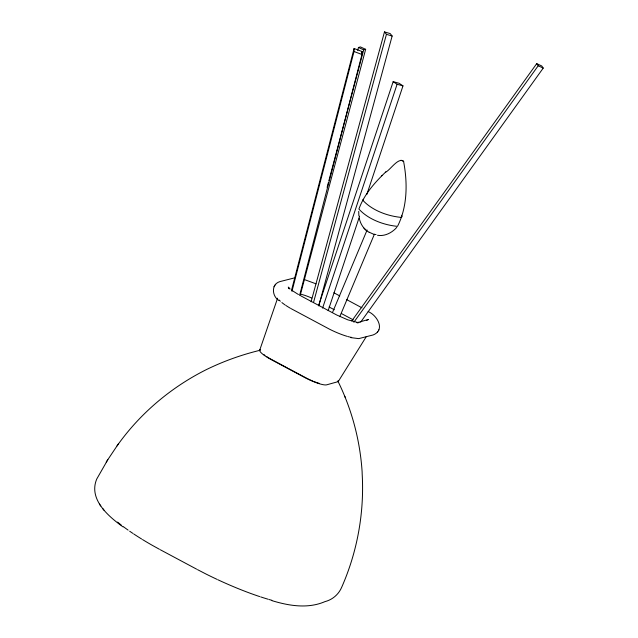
<?xml version="1.0" encoding="UTF-8"?>
<svg xmlns="http://www.w3.org/2000/svg" width="638" height="638" viewBox="0 0 638 638"><rect width="100%" height="100%" fill="white"/><g stroke="black" fill="none" stroke-linecap="round" stroke-linejoin="round"><path stroke-width="0.96" d="M358.716 211.401L358.883 215.979M291.957 291.303L354.018 51.495L354.098 48.504L362.041 51.511L361.961 54.493L299.653 295.266M291.534 290.242L354.098 48.504M361.539 53.432L362.041 51.511M357.695 50.354L358.46 47.467L360.43 46.925L365.654 49.309L300.163 295.514M327.103 187.389L328.379 182.58M328.889 180.65L363.684 49.852L365.654 49.309M311.097 301.782L384.483 31.9L390.177 33.583L392.139 36.023L318.745 305.905M313.577 302.292L386.445 34.332L384.483 31.9M294.198 277.977L279.851 281.621C271.03 284.221 271.924 296.096 278.766 300.418M350.908 337.638L358.731 338.619L373.078 334.974C385.775 330.021 377.146 315.212 368.15 311.575M318.641 305.506L393.152 81.672L399.045 83.251L402.985 85.859L366.834 194.47M322.589 308.114L397.091 84.28L393.152 81.672M328.163 310.642L359.601 216.194M259.714 350.166L277.602 298.201M332.47 312.54L367.105 230.007M339.783 316.687L374.418 234.154M107.83 459.655L96.761 479.002C88.203 499.155 108.396 516.437 123.006 526.876M338.539 381.069L366.14 336.888M117.033 445.906C139.897 413.552 171.024 387.282 206.433 369.577L207.9 368.876C224.616 360.813 242.161 354.616 260.192 350.238M106.227 462.056L118.596 443.57M274.013 286.741L274.507 286.007M275.145 285.019L275.632 284.285M378.43 330.596L378.916 329.854M377.305 332.31L377.792 331.585M351.801 320.922L536.71 63.64L541.75 65.961L543.233 68.091L360.653 322.134M353.867 322.238L538.193 65.77L536.71 63.64M385.815 171.893C374.785 182.516 364.139 194.438 358.915 209.065C368.222 219.368 383.741 225.062 397.498 226.362C407.578 206.688 407.642 182.588 403.535 161.183C398.032 157.155 390.025 170.466 385.384 172.3M396.78 227.367C392.027 232.75 384.842 236.531 377.536 235.294M381.747 175.793L382.25 175.314M400.999 160.194L403.702 161.406M363.485 199.327L362.671 200.101C371.978 210.404 387.497 216.107 401.254 217.406L402.068 216.625L401.533 215.285M376.053 234.497L373.98 234.377L369.227 232.248M366.722 320.332L368.573 319.431L357.009 322.764L358.971 322.397L356.778 322.501L358.588 322.692L347.79 319.837L336.808 315.044L300.913 295.912M272.019 600.669C289.126 605.861 307.939 608.979 324.981 601.618C332.35 599.76 338.491 594.552 341.545 587.582C357.272 552.077 364.386 512.912 362.185 474.146L362.121 471.793C360.039 440.268 351.809 409.205 337.781 380.886M397.091 84.28L402.985 85.859M386.445 34.332L392.139 36.023M304.605 279.643L316.049 283.838M354.018 51.495L361.961 54.493M358.46 47.467L363.684 49.852M538.193 65.77L543.233 68.091M307.125 378.47L288.528 368.565M197.485 569.622L206.026 574.04A92.901 18.518 25.5 0 0 216.96 579.328M333.881 292.778L339.751 295.92M346.458 299.501L361.985 307.835M329.112 306.974L334.336 309.765M341.306 313.489L351.769 319.08A19.842 3.956 25.5 0 1 353.221 319.877M287.658 368.102L270.687 359.011M160.266 549.733L196.64 569.168M290.96 308.577L329.774 329.32A25.56 5.096 25.5 0 0 347.144 336.338M159.444 549.278L152.083 545.211A92.901 18.518 25.5 0 1 142.497 539.549M369.25 232.36C363.883 229.52 360.414 224.034 359.242 218.172M298.456 294.549L291.829 290.33M290.115 289.022L288.272 287.108L289.213 288.839L288.894 288.121M363.931 228.117L365.933 230.095M99.408 504.116L100.796 505.958M102.63 508.414L103.954 510.161M344.751 396.278L345.286 397.45M260.567 349.472A19.22 3.828 25.5 0 0 271.629 359.832L304.709 377.505A19.22 3.828 25.5 0 0 326.728 384.818L337.685 381.771A19.22 3.828 25.5 0 0 338.523 380.511M351.666 337.406A25.56 5.096 25.5 0 1 350.278 337.135M349.536 336.968A25.56 5.096 25.5 0 1 347.973 336.569M141.668 539.03A92.901 18.518 25.5 0 1 133.709 533.942M132.879 533.392A92.901 18.518 25.5 0 1 129.658 531.199M128.11 530.114A92.901 18.518 25.5 0 1 123.477 526.749M121.22 525.018A92.901 18.518 25.5 0 1 117.583 522.083M319.327 383.398A17.96 3.581 25.5 0 1 313.481 381.341M312.779 381.053A17.96 3.581 25.5 0 1 307.827 378.812M290.282 308.186A25.56 5.096 25.5 0 1 285.904 305.474M285.154 304.972A25.56 5.096 25.5 0 1 281.876 302.556M280.345 301.224A25.56 5.096 25.5 0 1 279.165 300.012M271.86 600.294A92.901 18.518 25.5 0 1 269.164 599.537M268.247 599.265A92.901 18.518 25.5 0 1 260.647 596.897M259.666 596.578A92.901 18.518 25.5 0 1 217.805 579.727M270.018 358.644A17.96 3.581 25.5 0 1 266.461 356.459M264.945 355.414A17.96 3.581 25.5 0 1 263.638 354.409M301.04 294.277A19.842 3.956 25.5 0 1 311.703 298.026"/></g></svg>
